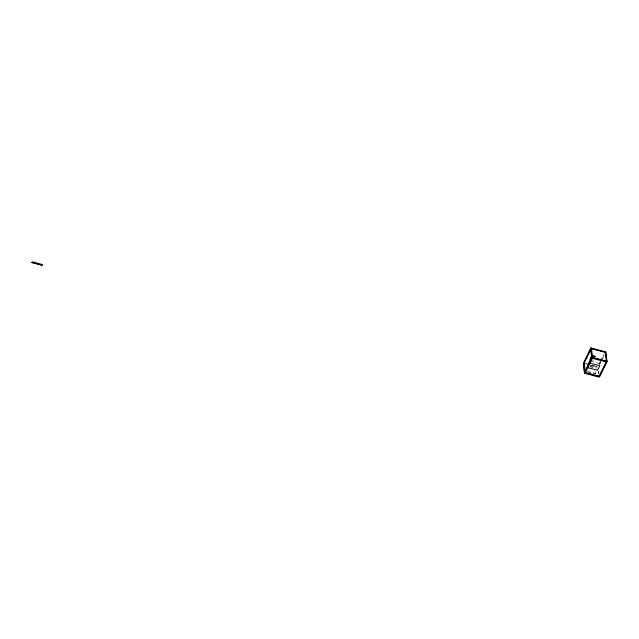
<?xml version="1.0" encoding="UTF-8"?>
<svg xmlns="http://www.w3.org/2000/svg" width="639" height="639" viewBox="0 0 639 639"><rect width="100%" height="100%" fill="white"/><g stroke="black" fill="none" stroke-linecap="round" stroke-linejoin="round"><path stroke-width="0.48" stroke-dasharray="3.19 2.4" d="M598.959 364.046L600.269 361.402M600.7 360.524L603.751 354.357M599.566 364.206L600.868 361.562M601.307 360.684L603.919 355.404M599.614 364.573L600.916 361.93M602.665 358.415L603.975 355.771M595.652 371.738L595.644 373.991L595.316 371.299M590.891 359.861L593.28 360.204M590.62 361.299L599.526 363.671M585.444 363.439L587.273 363.926M591.85 365.141L596.427 366.355M585.484 363.807L587.321 364.294M588.231 364.542L597.385 366.97M590.708 365.356L597.114 367.058M590.196 366.283L597.297 368.168M589.845 366.73L595.213 368.152M587.76 371.363L595.875 373.527M587.537 371.826L594.741 373.751M598.527 371.235L598.903 374.182M598.28 371.594L598.527 373.559"/><path stroke-width="0.96" d="M42.03 265.081L42.302 264.426L42.07 265.153L31.95 262.525L42.07 265.153M31.998 262.597L32.222 261.87L42.342 264.498M590.827 347.951L583.391 363.415L584.429 373.168L599.278 377.13L607.05 361.602L605.66 351.881L590.827 347.951L591.986 357.608L584.429 373.168M583.655 363.319L590.867 348.319L605.716 352.249M584.214 363.112L591.434 348.111L592.601 357.768L585.26 372.872L584.214 363.112L583.615 362.952L584.653 372.705L599.51 376.667L606.994 361.227L591.938 357.233L584.613 372.329L599.462 376.283M592.002 355.332L590.085 359.653L592.002 355.332L595.276 356.49L592.034 355.635M605.429 352.353L590.596 348.423L591.754 358.088L606.81 362.081L605.66 351.881M598.903 376.499L606.435 361.442L605.053 351.722M591.986 357.608L607.05 361.602M589.725 361.067L587.537 365.58L587.776 367.697L597.561 370.3L599.797 365.788L589.973 363.176L589.725 361.067"/></g></svg>
